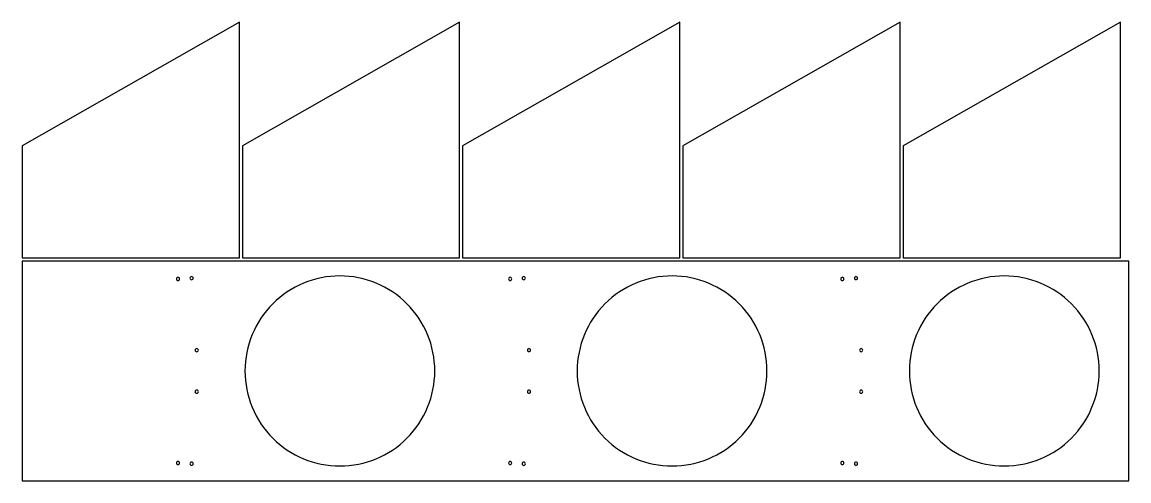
# Model space of a CAD drawing. Extents: x 0.1 to 93.4, y 0.1 to 38.7.
import ezdxf

# ---------------------------------------------------------------- set-up
doc = ezdxf.new("R2010")
doc.units = 0
doc.layers.get('0').update_dxf_attribs({"linetype": 'CONTINUOUS'})

msp = doc.modelspace()

# ---------------------------------------------------------------- linework, layer by layer
for points in [[(0.125, 18.885), (18.438, 18.885), (18.438, 38.739), (0.125, 28.332)], [(18.688, 18.885), (37, 18.885), (37, 38.739), (18.688, 28.332)], [(37.251, 18.885), (55.563, 18.885), (55.563, 38.739), (37.251, 28.332)], [(55.814, 18.885), (74.126, 18.885), (74.126, 38.739), (55.814, 28.332)], [(74.377, 18.885), (92.689, 18.885), (92.689, 38.739), (74.377, 28.332)], [(0.125, 18.625), (0.125, 0.125), (93.406, 0.125), (93.406, 18.625)]]:
    msp.add_lwpolyline(points, close=True)
for points in [[(13.389, 17.125, 0.414214), (13.256, 17.258, 0.414214), (13.123, 17.125, 0.414214), (13.256, 16.992, 0.414214)], [(14.539, 17.188, 0.414214), (14.406, 17.32, 0.414214), (14.273, 17.188, 0.414214), (14.406, 17.054, 0.414214)], [(34.906, 9.375, 0.414214), (26.906, 17.375, 0.414214), (18.906, 9.375, 0.414214), (26.906, 1.375, 0.414214)], [(41.389, 17.125, 0.414214), (41.256, 17.258, 0.414214), (41.123, 17.125, 0.414214), (41.256, 16.992, 0.414214)], [(42.539, 17.188, 0.414214), (42.406, 17.32, 0.414214), (42.273, 17.188, 0.414214), (42.406, 17.054, 0.414214)], [(62.906, 9.375, 0.414214), (54.906, 17.375, 0.414214), (46.906, 9.375, 0.414214), (54.906, 1.375, 0.414214)], [(69.389, 17.125, 0.414214), (69.256, 17.258, 0.414214), (69.123, 17.125, 0.414214), (69.256, 16.992, 0.414214)], [(70.539, 17.188, 0.414214), (70.406, 17.32, 0.414214), (70.273, 17.188, 0.414214), (70.406, 17.054, 0.414214)], [(90.906, 9.375, 0.414214), (82.906, 17.375, 0.414214), (74.906, 9.375, 0.414214), (82.906, 1.375, 0.414214)], [(14.977, 11.125, 0.414214), (14.844, 11.258, 0.414214), (14.711, 11.125, 0.414214), (14.844, 10.992, 0.414214)], [(42.977, 11.125, 0.414214), (42.844, 11.258, 0.414214), (42.711, 11.125, 0.414214), (42.844, 10.992, 0.414214)], [(70.977, 11.125, 0.414214), (70.844, 11.258, 0.414214), (70.711, 11.125, 0.414214), (70.844, 10.992, 0.414214)], [(14.977, 7.625, 0.414214), (14.844, 7.758, 0.414214), (14.711, 7.625, 0.414214), (14.844, 7.492, 0.414214)], [(42.977, 7.625, 0.414214), (42.844, 7.758, 0.414214), (42.711, 7.625, 0.414214), (42.844, 7.492, 0.414214)], [(70.977, 7.625, 0.414214), (70.844, 7.758, 0.414214), (70.711, 7.625, 0.414214), (70.844, 7.492, 0.414214)], [(13.389, 1.625, 0.414214), (13.256, 1.758, 0.414214), (13.123, 1.625, 0.414214), (13.256, 1.492, 0.414214)], [(14.539, 1.562, 0.414214), (14.406, 1.695, 0.414214), (14.273, 1.562, 0.414214), (14.406, 1.429, 0.414214)], [(41.389, 1.625, 0.414214), (41.256, 1.758, 0.414214), (41.123, 1.625, 0.414214), (41.256, 1.492, 0.414214)], [(42.539, 1.562, 0.414214), (42.406, 1.695, 0.414214), (42.273, 1.562, 0.414214), (42.406, 1.429, 0.414214)], [(69.389, 1.625, 0.414214), (69.256, 1.758, 0.414214), (69.123, 1.625, 0.414214), (69.256, 1.492, 0.414214)], [(70.539, 1.562, 0.414214), (70.406, 1.695, 0.414214), (70.273, 1.562, 0.414214), (70.406, 1.429, 0.414214)]]:
    msp.add_lwpolyline(points, format="xyb", close=True)

doc.saveas('drawing.dxf')
